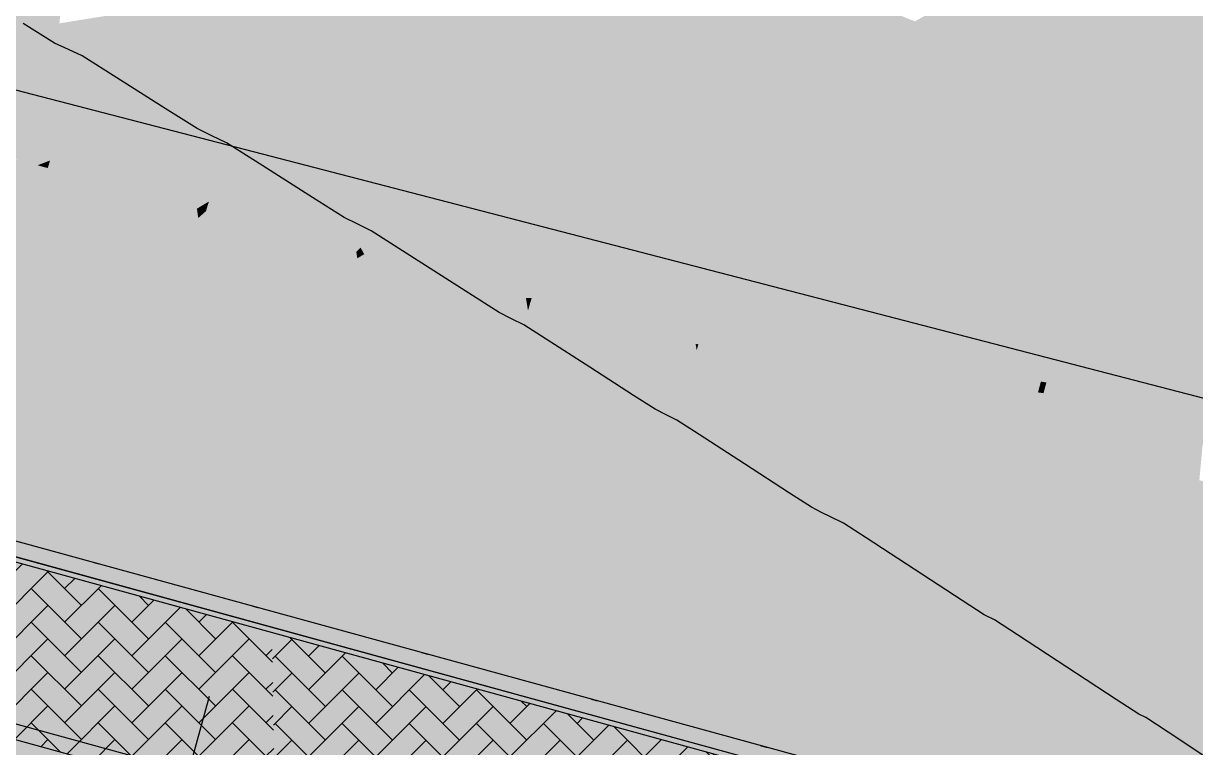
# Model space of a CAD drawing. Header units: millimetres. Extents: x 340454 to 342791, y 6993867 to 6995092.
# Drawn here: x 340742.82 to 340750.35, y 6994453.34 to 6994457.99 of the extents above; entities that cross this region are included whole.
import ezdxf

# ---------------------------------------------------------------- set-up
doc = ezdxf.new("R2010")
doc.units = ezdxf.units.MM
doc.header["$LTSCALE"] = 10
doc.linetypes.add('DASHDOT', pattern=[25.4, 12.7, -6.35, 0, -6.35])
doc.layers.add('_1 TXT_Estaca', color=4, linetype='Continuous', lineweight=30)
for name, color, linetype in [('A-MODELAGEM', 7, 'Continuous'), ('Alinhamento', 7, 'Continuous'), ('ANGICO', 7, 'Continuous'), ('F-HZ-CORREDOR-FEAT', 2, 'Continuous'), ('Lotes', 7, 'Continuous'), ('T-HM-CURVA_INTERMEDIARIA', 45, 'Continuous'), ('TRAMA', 7, 'Continuous'), ('U-SC-SECAO_TIPO', 251, 'Continuous'), ('URB-Quadras', 3, 'Continuous')]:
    doc.layers.add(name, color=color, linetype=linetype)

msp = doc.modelspace()

# ---------------------------------------------------------------- hatches: boundary and pattern name
at = {"layer": 'ANGICO', "lineweight": 20, "transparency": 33554687}
h = msp.add_hatch(dxfattribs=at)
h.set_pattern_fill('DASH', color=253, scale=0.02, double=1)
h.set_pattern_definition([(0, (337861.49948, 6993610.78793), (0.0635, 0.0635), [0.0635, -0.0635])])
h.paths.add_polyline_path([(340716.6203, 6994460.5696), (340716.5096, 6994460.1852), (340755.0742, 6994449.5915), (340755.1741, 6994449.976)])
at = {"layer": 'TRAMA'}
h = msp.add_hatch(dxfattribs=at)
h.set_pattern_fill('AR-HBONE', color=253, scale=0.0015)
h.set_pattern_definition([(45, (340755.23036, 6994449.10018), (0, 0.21552615), [0.4572, -0.1524]), (135, (340755.33812, 6994449.20794), (2e-17, 0.21552615), [0.4572, -0.1524])])
h.paths.add_polyline_path([(340756.3296, 6994449.254), (340755.847, 6994449.3847), (340755.8457, 6994449.3797), (340754.4102, 6994449.7739), (340754.2778, 6994449.2917, 0.044622), (340755.9825, 6994447.9176)])
h.paths.add_polyline_path([(340716.6553, 6994459.6245), (340720.6048, 6994458.5397), (340720.6108, 6994458.5541), (340720.7985, 6994458.5612), (340720.7889, 6994458.4892), (340720.8948, 6994458.4601), (340720.9078, 6994458.4917), (340721.0493, 6994458.4739), (340721.0785, 6994458.4097), (340721.2063, 6994458.3746), (340721.2507, 6994458.4814), (340721.4384, 6994458.4885), (340721.4156, 6994458.3171), (340721.4964, 6994458.2949), (340721.5476, 6994458.419), (340721.6892, 6994458.4013), (340721.6922, 6994458.3945), (340721.8602, 6994458.4008), (340721.8337, 6994458.2022), (340721.9078, 6994458.1819), (340721.9694, 6994458.3313), (340722.111, 6994458.3136), (340722.2083, 6994458.0994), (340727.5233, 6994456.6396), (340727.5825, 6994456.7821), (340727.7702, 6994456.7892), (340727.7423, 6994456.5795), (340727.8136, 6994456.5599), (340727.8794, 6994456.7197), (340728.021, 6994456.7019), (340728.1242, 6994456.4746), (340728.1248, 6994456.4745), (340728.2223, 6994456.7094), (340728.41, 6994456.7165), (340728.3715, 6994456.4273), (340728.3399, 6994456.4154), (340728.5659, 6994456.3533), (340728.4543, 6994456.4893), (340728.5193, 6994456.647), (340728.6608, 6994456.6293), (340728.6639, 6994456.6225), (340728.8318, 6994456.6288), (340728.7933, 6994456.3396), (340728.7184, 6994456.3114), (340729.0176, 6994456.2293), (340728.8761, 6994456.4016), (340728.9411, 6994456.5593), (340729.0826, 6994456.5416), (340729.1841, 6994456.3181), (340729.09, 6994456.2094), (340754.2778, 6994449.2917), (340754.4102, 6994449.7739), (340716.7018, 6994460.1302), (340716.5096, 6994460.1853), (340716.3988, 6994459.8009), (340716.2109, 6994459.855), (340712.4722, 6994451.6724), (340712.5647, 6994451.6301), (340712.9269, 6994451.4645)])
h = msp.add_hatch(dxfattribs=at)
h.set_pattern_fill('MUDST', color=253, scale=0.8)
h.set_pattern_definition([(0, (340635.80378, 6994418.6693), (0.4, 0.2), [0.2, -0.2, 0, -0.2, 0, -0.2])])
edge = h.paths.add_edge_path()
edge.add_arc((340775.0185, 6994431.6768), 64.7097, 154.412233, 158.620376)
edge.add_line((340714.7618, 6994455.2664), (340748.2707, 6994448.0859))
edge.add_line((340748.2707, 6994448.0859), (340771.8655, 6994443.6619))
edge.add_arc((340774.748, 6994446.1866), 3.8318, 208.00531, 221.21397, ccw=False)
edge.add_arc((340767.319, 6994441.4674), 4.9895, 35.81786, 101.46147)
edge.add_arc((340762.8138, 6994458.1365), 12.2919, 226.01774, 286.61018, ccw=False)
edge.add_line((340754.2778, 6994449.2917), (340716.6553, 6994459.6245))
h = msp.add_hatch(dxfattribs=at)
h.set_pattern_fill('AR-HBONE', color=253, scale=0.0015)
h.set_pattern_definition([(45, (337861.49948, 6993610.78793), (0, 0.215526147), [0.4572, -0.1524]), (135, (337861.60724, 6993610.8957), (2e-17, 0.215526147), [0.4572, -0.1524])])
h.paths.add_polyline_path([(340731.0148, 6994457.7548), (340730.9992, 6994456.6183), (340744.4329, 6994452.9289), (340744.4158, 6994454.0743)])
h = msp.add_hatch(dxfattribs=at)
h.set_pattern_fill('AR-HBONE', color=253, scale=0.0015)
h.set_pattern_definition([(45, (340754.13416, 6994449.61182), (0, 0.2155261), [0.4572, -0.1524]), (135, (340754.24192, 6994449.71958), (2e-17, 0.2155261), [0.4572, -0.1524])])
h.paths.add_polyline_path([(340756.902, 6994455.0373), (340755.9122, 6994455.5893), (340754.7803, 6994451.2278), (340744.4158, 6994454.0743), (340744.4329, 6994452.9289), (340755.1748, 6994449.9787), (340755.2739, 6994450.3605), (340755.6611, 6994450.2599)])

# ---------------------------------------------------------------- linework, layer by layer
at = {"lineweight": 20}
msp.add_lwpolyline([(340722.6258, 6994477.3139, -0.021462), (340715.5969, 6994465.5717, -0.089425), (340715.3822, 6994462.0823), (340754.7892, 6994451.2595), (340758.9926, 6994467.4562), (340722.6258, 6994477.3139, -0.022322)], format="xyb", close=True, dxfattribs=at)
at = {"layer": '_1 TXT_Estaca', "color": 7, "linetype": 'Continuous', "lineweight": 30}
msp.add_line((340743.7493, 6994452.7018), (340744.0141, 6994453.6661), dxfattribs=at)
at = {"layer": 'A-MODELAGEM', "color": 161, "linetype": 'Continuous', "lineweight": -3}
for points in [[(340746.985, 6994458.626), (340746.1908, 6994456.5931), (340747.5169, 6994458.4132)], [(340746.985, 6994458.626), (340746.6939, 6994458.3236), (340746.1908, 6994456.5931)], [(340749.3548, 6994458.4899), (340749.2329, 6994458.133), (340749.9699, 6994457.9713)], [(340750.0983, 6994458.4472), (340749.3548, 6994458.4899), (340749.9699, 6994457.9713)], [(340750.0983, 6994458.4472), (340749.9699, 6994457.9713), (340749.9985, 6994457.965)], [(340750.1268, 6994458.4456), (340750.0983, 6994458.4472), (340749.9985, 6994457.965)], [(340747.5169, 6994458.4132), (340746.1908, 6994456.5931), (340747.0317, 6994456.2142)], [(340747.5169, 6994458.4132), (340747.0317, 6994456.2142), (340747.1977, 6994456.2124)], [(340747.7944, 6994458.3021), (340747.5169, 6994458.4132), (340747.1977, 6994456.2124)], [(340750.1268, 6994458.4456), (340749.9985, 6994457.965), (340750.3035, 6994457.8982)], [(340750.4793, 6994458.4254), (340750.1268, 6994458.4456), (340750.3035, 6994457.8982)], [(340750.4793, 6994458.4254), (340750.3035, 6994457.8982), (340751.0368, 6994457.7373)], [(340746.6939, 6994458.3236), (340746.6473, 6994458.2752), (340746.1908, 6994456.5931)], [(340747.7944, 6994458.3021), (340747.1977, 6994456.2124), (340747.2348, 6994456.212)], [(340747.7944, 6994458.3021), (340747.2348, 6994456.212), (340747.8226, 6994458.2908)], [(340743.0771, 6994458.236), (340742.2115, 6994458.1496), (340743.0157, 6994457.983)], [(340743.0771, 6994458.236), (340743.0157, 6994457.983), (340743.0507, 6994457.9887)], [(340746.3598, 6994458.2515), (340745.3488, 6994457.6459), (340746.2775, 6994457.8911)], [(340746.3598, 6994458.2515), (340745.4695, 6994458.0499), (340745.3488, 6994457.6459)], [(340746.6473, 6994458.2752), (340746.0455, 6994456.2251), (340746.1908, 6994456.5931)], [(340746.6473, 6994458.2752), (340746.2775, 6994457.8911), (340746.0455, 6994456.2251)], [(340746.6473, 6994458.2752), (340746.3598, 6994458.2515), (340746.2775, 6994457.8911)], [(340747.8226, 6994458.2908), (340747.2348, 6994456.212), (340748.1617, 6994456.2021)], [(340747.8226, 6994458.2908), (340748.1617, 6994456.2021), (340748.545, 6994458.0017)], [(340743.0157, 6994457.983), (340742.2115, 6994458.1496), (340742.1148, 6994457.8371)], [(340744.1386, 6994458.1649), (340743.2711, 6994458.0244), (340744.0754, 6994457.901)], [(340744.1386, 6994458.1649), (340744.0754, 6994457.901), (340744.3149, 6994457.9607)], [(340744.3896, 6994458.2056), (340744.1386, 6994458.1649), (340744.3149, 6994457.9607)], [(340744.3896, 6994458.2056), (340744.3149, 6994457.9607), (340744.3509, 6994457.9697)], [(340745.2205, 6994458.1863), (340744.4239, 6994458.2111), (340744.3509, 6994457.9697)], [(340744.4239, 6994458.2111), (340744.3896, 6994458.2056), (340744.3509, 6994457.9697)], [(340745.2205, 6994458.1863), (340744.3509, 6994457.9697), (340745.1606, 6994457.9325)], [(340745.2205, 6994458.1863), (340745.1606, 6994457.9325), (340745.4332, 6994458.0361)], [(340748.9022, 6994458.2055), (340748.545, 6994458.0017), (340748.8156, 6994457.8934)], [(340748.9022, 6994458.2055), (340748.8156, 6994457.8934), (340748.9312, 6994458.1992)], [(340748.9312, 6994458.1992), (340748.8156, 6994457.8934), (340748.844, 6994457.8821)], [(340748.9312, 6994458.1992), (340748.844, 6994457.8821), (340749.1107, 6994457.7753)], [(340749.2329, 6994458.133), (340748.9312, 6994458.1992), (340749.1107, 6994457.7753)], [(340749.2329, 6994458.133), (340749.1107, 6994457.7753), (340749.9699, 6994457.9713)], [(340743.2711, 6994458.0244), (340743.0507, 6994457.9887), (340743.1639, 6994457.6739)], [(340744.0754, 6994457.901), (340743.2711, 6994458.0244), (340743.1639, 6994457.6739)], [(340745.4332, 6994458.0361), (340745.1606, 6994457.9325), (340745.3083, 6994457.6217)], [(340745.4332, 6994458.0361), (340745.3083, 6994457.6217), (340745.3488, 6994457.6459)], [(340745.4695, 6994458.0499), (340745.4332, 6994458.0361), (340745.3488, 6994457.6459)], [(340748.545, 6994458.0017), (340748.1617, 6994456.2021), (340748.3455, 6994456.2001)], [(340748.8156, 6994457.8934), (340748.545, 6994458.0017), (340748.3455, 6994456.2001)], [(340743.0157, 6994457.983), (340742.1148, 6994457.8371), (340742.9262, 6994457.6147)], [(340743.0157, 6994457.983), (340742.9262, 6994457.6147), (340742.9631, 6994457.6239)], [(340743.0507, 6994457.9887), (340742.9631, 6994457.6239), (340743.1639, 6994457.6739)], [(340743.0507, 6994457.9887), (340743.0157, 6994457.983), (340742.9631, 6994457.6239)], [(340744.3149, 6994457.9607), (340744.0754, 6994457.901), (340744.1943, 6994457.5651)], [(340744.3149, 6994457.9607), (340744.1943, 6994457.5651), (340744.2331, 6994457.5799)], [(340745.1606, 6994457.9325), (340744.3509, 6994457.9697), (340744.2331, 6994457.5799)], [(340744.3509, 6994457.9697), (340744.3149, 6994457.9607), (340744.2331, 6994457.5799)], [(340745.1606, 6994457.9325), (340744.2331, 6994457.5799), (340745.0509, 6994457.4675)], [(340745.1606, 6994457.9325), (340745.0509, 6994457.4675), (340745.3083, 6994457.6217)], [(340749.9699, 6994457.9713), (340749.1107, 6994457.7753), (340749.8385, 6994457.4841)], [(340749.9699, 6994457.9713), (340749.8385, 6994457.4841), (340749.9985, 6994457.965)], [(340749.9985, 6994457.965), (340749.8385, 6994457.4841), (340749.8671, 6994457.4726)], [(340750.3035, 6994457.8982), (340749.9985, 6994457.965), (340749.8671, 6994457.4726)], [(340744.0754, 6994457.901), (340743.1639, 6994457.6739), (340743.9751, 6994457.4818)], [(340744.0754, 6994457.901), (340743.9751, 6994457.4818), (340744.1943, 6994457.5651)], [(340746.2775, 6994457.8911), (340745.0371, 6994456.6027), (340745.9057, 6994456.2629)], [(340746.2775, 6994457.8911), (340745.3488, 6994457.6459), (340745.0371, 6994456.6027)], [(340746.2775, 6994457.8911), (340745.9057, 6994456.2629), (340746.0455, 6994456.2251)], [(340748.8156, 6994457.8934), (340748.3455, 6994456.2001), (340748.3817, 6994456.1998)], [(340748.8156, 6994457.8934), (340748.3817, 6994456.1998), (340748.844, 6994457.8821)], [(340748.844, 6994457.8821), (340748.3817, 6994456.1998), (340748.5719, 6994456.1977)], [(340749.1107, 6994457.7753), (340748.844, 6994457.8821), (340748.5719, 6994456.1977)], [(340750.3035, 6994457.8982), (340749.8671, 6994457.4726), (340750.127, 6994457.3687)], [(340750.3035, 6994457.8982), (340750.127, 6994457.3687), (340751.0368, 6994457.7373)], [(340742.1148, 6994457.8371), (340741.9725, 6994457.377), (340742.9262, 6994457.6147)], [(340749.1107, 6994457.7753), (340748.5719, 6994456.1977), (340749.4889, 6994456.1879)], [(340749.1107, 6994457.7753), (340749.4889, 6994456.1879), (340749.8385, 6994457.4841)], [(340751.0368, 6994457.7373), (340750.127, 6994457.3687), (340750.8631, 6994457.0741)], [(340742.9631, 6994457.6239), (340742.8366, 6994457.0971), (340742.9907, 6994457.1076)], [(340742.9631, 6994457.6239), (340742.9262, 6994457.6147), (340742.8366, 6994457.0971)], [(340743.1639, 6994457.6739), (340742.9631, 6994457.6239), (340742.9907, 6994457.1076)], [(340743.1639, 6994457.6739), (340742.9907, 6994457.1076), (340743.9751, 6994457.4818)], [(340745.3083, 6994457.6217), (340744.9847, 6994456.5482), (340745.0371, 6994456.6027)], [(340745.3083, 6994457.6217), (340745.0509, 6994457.4675), (340744.9847, 6994456.5482)], [(340745.3488, 6994457.6459), (340745.3083, 6994457.6217), (340745.0371, 6994456.6027)], [(340742.9262, 6994457.6147), (340741.9725, 6994457.377), (340742.8028, 6994457.1063)], [(340742.9262, 6994457.6147), (340742.8028, 6994457.1063), (340742.8366, 6994457.0971)], [(340744.1943, 6994457.5651), (340743.9664, 6994456.8179), (340744.0108, 6994456.8445)], [(340744.1943, 6994457.5651), (340743.9751, 6994457.4818), (340743.9664, 6994456.8179)], [(340745.0509, 6994457.4675), (340744.2331, 6994457.5799), (340744.0108, 6994456.8445)], [(340744.2331, 6994457.5799), (340744.1943, 6994457.5651), (340744.0108, 6994456.8445)], [(340743.9751, 6994457.4818), (340742.9907, 6994457.1076), (340743.819, 6994456.8297)], [(340743.9751, 6994457.4818), (340743.819, 6994456.8297), (340743.9664, 6994456.8179)], [(340749.8385, 6994457.4841), (340749.4889, 6994456.1879), (340749.5241, 6994456.1875)], [(340749.8385, 6994457.4841), (340749.5241, 6994456.1875), (340749.8671, 6994457.4726)], [(340749.8671, 6994457.4726), (340749.5241, 6994456.1875), (340749.7325, 6994456.1853)], [(340750.127, 6994457.3687), (340749.8671, 6994457.4726), (340749.7325, 6994456.1853)], [(340745.0509, 6994457.4675), (340744.0108, 6994456.8445), (340744.8351, 6994456.553)], [(340745.0509, 6994457.4675), (340744.8351, 6994456.553), (340744.9847, 6994456.5482)], [(340741.8868, 6994457.3557), (340742.2578, 6994454.7013), (340742.9103, 6994457.077)], [(340750.127, 6994457.3687), (340749.7325, 6994456.1853), (340750.628, 6994456.1757)], [(340750.127, 6994457.3687), (340750.628, 6994456.1757), (340750.8631, 6994457.0741)], [(340742.2448, 6994454.8084), (340742.8366, 6994457.0971), (340742.8028, 6994457.1063)], [(340742.2448, 6994454.8084), (340742.2843, 6994454.7976), (340742.8366, 6994457.0971)], [(340742.2843, 6994454.7976), (340742.9103, 6994457.077), (340742.8366, 6994457.0971)], [(340742.9907, 6994457.1076), (340742.8366, 6994457.0971), (340742.9103, 6994457.077)], [(340742.9907, 6994457.1076), (340742.9103, 6994457.077), (340742.9759, 6994457.0592)], [(340742.9907, 6994457.1076), (340742.9759, 6994457.0592), (340743.819, 6994456.8297)], [(340742.9103, 6994457.077), (340742.2578, 6994454.7013), (340743.2371, 6994454.733)], [(340742.2843, 6994454.7976), (340742.9325, 6994456.9174), (340742.9103, 6994457.077)], [(340742.9103, 6994457.077), (340743.2371, 6994454.733), (340743.4182, 6994454.921)], [(340742.9103, 6994457.077), (340743.4182, 6994454.921), (340743.9338, 6994456.7984)], [(340742.9325, 6994456.9174), (340742.9759, 6994457.0592), (340742.9103, 6994457.077)], [(340742.9325, 6994456.9174), (340743.819, 6994456.8297), (340742.9759, 6994457.0592)], [(340742.2843, 6994454.7976), (340743.2657, 6994454.528), (340742.9325, 6994456.9174)], [(340743.2657, 6994454.528), (340743.819, 6994456.8297), (340742.9325, 6994456.9174)], [(340743.2657, 6994454.528), (340743.2679, 6994454.5274), (340743.819, 6994456.8297)], [(340743.2679, 6994454.5274), (340743.6923, 6994455.919), (340743.819, 6994456.8297)], [(340743.9338, 6994456.7984), (340743.4182, 6994454.921), (340744.0968, 6994455.626)], [(340743.6923, 6994455.919), (340743.9338, 6994456.7984), (340743.819, 6994456.8297)], [(340743.6923, 6994455.919), (340743.9421, 6994456.7383), (340743.9338, 6994456.7984)], [(340743.9664, 6994456.8179), (340743.819, 6994456.8297), (340743.9338, 6994456.7984)], [(340743.9664, 6994456.8179), (340743.9338, 6994456.7984), (340743.9584, 6994456.7917)], [(340743.9338, 6994456.7984), (340744.0968, 6994455.626), (340744.9573, 6994456.5198)], [(340743.9421, 6994456.7383), (340743.9584, 6994456.7917), (340743.9338, 6994456.7984)], [(340743.9421, 6994456.7383), (340743.9921, 6994456.7825), (340743.9584, 6994456.7917)], [(340743.9664, 6994456.8179), (340743.9584, 6994456.7917), (340743.9921, 6994456.7825)], [(340744.0108, 6994456.8445), (340743.9664, 6994456.8179), (340743.9921, 6994456.7825)], [(340744.0108, 6994456.8445), (340743.9921, 6994456.7825), (340744.8351, 6994456.553)], [(340743.6923, 6994455.919), (340743.9537, 6994456.6555), (340743.9421, 6994456.7383)], [(340743.9537, 6994456.6555), (340743.9921, 6994456.7825), (340743.9421, 6994456.7383)], [(340743.9537, 6994456.6555), (340744.8351, 6994456.553), (340743.9921, 6994456.7825)], [(340743.3071, 6994454.5166), (340744.2886, 6994454.2471), (340743.9537, 6994456.6555)], [(340743.3071, 6994454.5166), (340743.9537, 6994456.6555), (340743.6923, 6994455.919)], [(340744.2886, 6994454.2471), (340744.8351, 6994456.553), (340743.9537, 6994456.6555)], [(340745.0371, 6994456.6027), (340744.9847, 6994456.5482), (340745.0082, 6994456.506)], [(340745.0371, 6994456.6027), (340745.0082, 6994456.506), (340745.9057, 6994456.2629)], [(340746.1908, 6994456.5931), (340746.0455, 6994456.2251), (340746.0468, 6994456.2247)], [(340746.1908, 6994456.5931), (340746.0468, 6994456.2247), (340746.0835, 6994456.2243)], [(340746.1908, 6994456.5931), (340746.0835, 6994456.2243), (340747.0317, 6994456.2142)], [(340744.9573, 6994456.5198), (340744.0968, 6994455.626), (340744.3036, 6994454.1395)], [(340744.2886, 6994454.2471), (340744.2909, 6994454.2465), (340744.8351, 6994456.553)], [(340744.2909, 6994454.2465), (340744.7642, 6994455.8167), (340744.8351, 6994456.553)], [(340744.9573, 6994456.5198), (340744.3036, 6994454.1395), (340745.392, 6994453.8405)], [(340744.7642, 6994455.8167), (340744.9573, 6994456.5198), (340744.8351, 6994456.553)], [(340744.7642, 6994455.8167), (340744.9639, 6994456.4792), (340744.9573, 6994456.5198)], [(340744.9847, 6994456.5482), (340744.8351, 6994456.553), (340744.9573, 6994456.5198)], [(340744.9847, 6994456.5482), (340744.9573, 6994456.5198), (340744.9747, 6994456.515)], [(340744.9573, 6994456.5198), (340745.392, 6994453.8405), (340746.0468, 6994456.2247)], [(340744.9639, 6994456.4792), (340744.9747, 6994456.515), (340744.9573, 6994456.5198)], [(340744.9639, 6994456.4792), (340745.0082, 6994456.506), (340744.9747, 6994456.515)], [(340744.9767, 6994456.4003), (340745.0082, 6994456.506), (340744.9639, 6994456.4792)], [(340744.9847, 6994456.5482), (340744.9747, 6994456.515), (340745.0082, 6994456.506)], [(340744.9767, 6994456.4003), (340745.9057, 6994456.2629), (340745.0082, 6994456.506)], [(340744.7642, 6994455.8167), (340744.9767, 6994456.4003), (340744.9639, 6994456.4792)], [(340744.33, 6994454.2357), (340745.3745, 6994453.9489), (340744.9767, 6994456.4003)], [(340744.33, 6994454.2357), (340744.9767, 6994456.4003), (340744.7642, 6994455.8167)], [(340745.3745, 6994453.9489), (340745.9057, 6994456.2629), (340744.9767, 6994456.4003)], [(340745.3745, 6994453.9489), (340745.377, 6994453.9482), (340745.9057, 6994456.2629)], [(340745.377, 6994453.9482), (340746.0455, 6994456.2251), (340745.9057, 6994456.2629)], [(340745.377, 6994453.9482), (340745.4185, 6994453.9368), (340746.0455, 6994456.2251)], [(340746.0468, 6994456.2247), (340745.392, 6994453.8405), (340746.4805, 6994453.5416)], [(340745.4185, 6994453.9368), (340746.0468, 6994456.2247), (340746.0455, 6994456.2251)], [(340745.4185, 6994453.9368), (340746.06, 6994456.1433), (340746.0468, 6994456.2247)], [(340746.0468, 6994456.2247), (340746.4805, 6994453.5416), (340747.1364, 6994455.9297)], [(340746.0835, 6994456.2243), (340746.0468, 6994456.2247), (340746.082, 6994456.219)], [(340746.082, 6994456.219), (340746.0468, 6994456.2247), (340746.081, 6994456.2155)], [(340746.06, 6994456.1433), (340746.081, 6994456.2155), (340746.0468, 6994456.2247)], [(340746.06, 6994456.1433), (340746.9783, 6994455.9725), (340746.081, 6994456.2155)], [(340746.082, 6994456.219), (340746.081, 6994456.2155), (340746.9783, 6994455.9725)], [(340746.9998, 6994456.0698), (340746.0835, 6994456.2243), (340746.082, 6994456.219)], [(340746.9998, 6994456.0698), (340746.082, 6994456.219), (340746.9783, 6994455.9725)], [(340747.0317, 6994456.2142), (340746.0835, 6994456.2243), (340746.9998, 6994456.0698)], [(340747.0317, 6994456.2142), (340746.9998, 6994456.0698), (340747.15, 6994456.0454)], [(340747.1977, 6994456.2124), (340747.0317, 6994456.2142), (340747.15, 6994456.0454)], [(340747.1977, 6994456.2124), (340747.15, 6994456.0454), (340747.1861, 6994456.0395)], [(340747.2348, 6994456.212), (340747.1977, 6994456.2124), (340747.1861, 6994456.0395)], [(340747.2348, 6994456.212), (340747.1861, 6994456.0395), (340748.0956, 6994455.8916)], [(340748.1617, 6994456.2021), (340747.2348, 6994456.212), (340748.0956, 6994455.8916)], [(340748.1617, 6994456.2021), (340748.0956, 6994455.8916), (340748.2528, 6994455.8661)], [(340748.3455, 6994456.2001), (340748.1617, 6994456.2021), (340748.2528, 6994455.8661)], [(340748.3455, 6994456.2001), (340748.2528, 6994455.8661), (340748.2884, 6994455.8603)], [(340748.3817, 6994456.1998), (340748.3455, 6994456.2001), (340748.2884, 6994455.8603)], [(340748.3817, 6994456.1998), (340748.2884, 6994455.8603), (340748.4478, 6994455.8344)], [(340748.5719, 6994456.1977), (340748.3817, 6994456.1998), (340748.4478, 6994455.8344)], [(340748.5719, 6994456.1977), (340748.4478, 6994455.8344), (340749.3539, 6994455.6871)], [(340749.4889, 6994456.1879), (340748.5719, 6994456.1977), (340749.3539, 6994455.6871)], [(340745.4185, 6994453.9368), (340746.463, 6994453.6499), (340746.06, 6994456.1433)], [(340746.463, 6994453.6499), (340746.9783, 6994455.9725), (340746.06, 6994456.1433)], [(340749.4889, 6994456.1879), (340749.3539, 6994455.6871), (340749.389, 6994455.6814)], [(340749.5241, 6994456.1875), (340749.4889, 6994456.1879), (340749.389, 6994455.6814)], [(340749.5241, 6994456.1875), (340749.389, 6994455.6814), (340749.5554, 6994455.6543)], [(340749.7325, 6994456.1853), (340749.5241, 6994456.1875), (340749.5554, 6994455.6543)], [(340749.7325, 6994456.1853), (340749.5554, 6994455.6543), (340750.4532, 6994455.5083)], [(340750.628, 6994456.1757), (340749.7325, 6994456.1853), (340750.4532, 6994455.5083)], [(340746.9998, 6994456.0698), (340746.9783, 6994455.9725), (340747.1183, 6994455.9346)], [(340747.15, 6994456.0454), (340746.9998, 6994456.0698), (340747.1183, 6994455.9346)], [(340747.15, 6994456.0454), (340747.1183, 6994455.9346), (340747.1364, 6994455.9297)], [(340747.15, 6994456.0454), (340747.1364, 6994455.9297), (340747.1543, 6994455.9271)], [(340747.1861, 6994456.0395), (340747.15, 6994456.0454), (340747.1543, 6994455.9271)], [(340747.1861, 6994456.0395), (340747.1543, 6994455.9271), (340748.0753, 6994455.7965)], [(340748.0956, 6994455.8916), (340747.1861, 6994456.0395), (340748.0753, 6994455.7965)], [(340746.463, 6994453.6499), (340746.4657, 6994453.6492), (340746.9783, 6994455.9725)], [(340746.4657, 6994453.6492), (340747.1183, 6994455.9346), (340746.9783, 6994455.9725)], [(340743.2679, 6994454.5274), (340743.3071, 6994454.5166), (340743.6923, 6994455.919)], [(340746.4657, 6994453.6492), (340746.5069, 6994453.6378), (340747.1183, 6994455.9346)], [(340747.1364, 6994455.9297), (340746.4805, 6994453.5416), (340747.569, 6994453.2427)], [(340746.5069, 6994453.6378), (340747.1364, 6994455.9297), (340747.1183, 6994455.9346)], [(340746.5069, 6994453.6378), (340747.1431, 6994455.8877), (340747.1364, 6994455.9297)], [(340746.5069, 6994453.6378), (340747.5515, 6994453.351), (340747.1431, 6994455.8877)], [(340747.1364, 6994455.9297), (340747.569, 6994453.2427), (340748.2259, 6994455.6346)], [(340747.1543, 6994455.9271), (340747.1364, 6994455.9297), (340747.1537, 6994455.925)], [(340747.1431, 6994455.8877), (340747.1537, 6994455.925), (340747.1364, 6994455.9297)], [(340747.1431, 6994455.8877), (340748.0509, 6994455.682), (340747.1537, 6994455.925)], [(340747.5515, 6994453.351), (340748.0509, 6994455.682), (340747.1431, 6994455.8877)], [(340747.1543, 6994455.9271), (340747.1537, 6994455.925), (340748.0509, 6994455.682)], [(340748.0753, 6994455.7965), (340747.1543, 6994455.9271), (340748.0509, 6994455.682)], [(340748.0956, 6994455.8916), (340748.0753, 6994455.7965), (340748.2275, 6994455.7749)], [(340748.2528, 6994455.8661), (340748.0956, 6994455.8916), (340748.2275, 6994455.7749)], [(340744.2909, 6994454.2465), (340744.33, 6994454.2357), (340744.7642, 6994455.8167)], [(340748.2528, 6994455.8661), (340748.2275, 6994455.7749), (340748.2635, 6994455.7698)], [(340748.2884, 6994455.8603), (340748.2528, 6994455.8661), (340748.2635, 6994455.7698)], [(340748.2884, 6994455.8603), (340748.2635, 6994455.7698), (340748.4182, 6994455.7479)], [(340748.4478, 6994455.8344), (340748.2884, 6994455.8603), (340748.4182, 6994455.7479)], [(340748.4478, 6994455.8344), (340748.4182, 6994455.7479), (340749.3352, 6994455.6178)], [(340749.3539, 6994455.6871), (340748.4478, 6994455.8344), (340749.3352, 6994455.6178)], [(340748.0753, 6994455.7965), (340748.0509, 6994455.682), (340748.1912, 6994455.644)], [(340748.2275, 6994455.7749), (340748.0753, 6994455.7965), (340748.1912, 6994455.644)], [(340748.2275, 6994455.7749), (340748.1912, 6994455.644), (340748.2259, 6994455.6346)], [(340748.2275, 6994455.7749), (340748.2259, 6994455.6346), (340748.2263, 6994455.6346)], [(340748.2635, 6994455.7698), (340748.2275, 6994455.7749), (340748.2263, 6994455.6346)], [(340748.2635, 6994455.7698), (340748.2263, 6994455.6346), (340748.3739, 6994455.6182)], [(340748.4182, 6994455.7479), (340748.2635, 6994455.7698), (340748.3739, 6994455.6182)], [(340748.4182, 6994455.7479), (340748.3739, 6994455.6182), (340749.3073, 6994455.5144)], [(340749.3352, 6994455.6178), (340748.4182, 6994455.7479), (340749.3073, 6994455.5144)], [(340747.5515, 6994453.351), (340747.5544, 6994453.3502), (340748.0509, 6994455.682)], [(340747.5544, 6994453.3502), (340748.1912, 6994455.644), (340748.0509, 6994455.682)], [(340749.3539, 6994455.6871), (340749.3352, 6994455.6178), (340749.3707, 6994455.6128)], [(340749.389, 6994455.6814), (340749.3539, 6994455.6871), (340749.3707, 6994455.6128)], [(340749.389, 6994455.6814), (340749.3707, 6994455.6128), (340749.5339, 6994455.5896)], [(340749.5554, 6994455.6543), (340749.389, 6994455.6814), (340749.5339, 6994455.5896)], [(340744.0968, 6994455.626), (340743.4182, 6994454.921), (340744.3036, 6994454.1395)], [(340747.5544, 6994453.3502), (340747.5954, 6994453.3389), (340748.1912, 6994455.644)], [(340748.2259, 6994455.6346), (340747.569, 6994453.2427), (340748.6574, 6994452.9437)], [(340747.5954, 6994453.3389), (340748.2259, 6994455.6346), (340748.1912, 6994455.644)], [(340747.5954, 6994453.3389), (340748.2261, 6994455.6336), (340748.2259, 6994455.6346)], [(340747.5954, 6994453.3389), (340748.275, 6994455.3285), (340748.2261, 6994455.6336)], [(340748.2259, 6994455.6346), (340748.6574, 6994452.9437), (340749.3154, 6994455.3396)], [(340748.2261, 6994455.6336), (340748.2263, 6994455.6346), (340748.2259, 6994455.6346)], [(340748.3665, 6994455.5965), (340748.2263, 6994455.6346), (340748.2261, 6994455.6336)], [(340748.275, 6994455.3285), (340748.3665, 6994455.5965), (340748.2261, 6994455.6336)], [(340748.3739, 6994455.6182), (340748.2263, 6994455.6346), (340748.3665, 6994455.5965)], [(340748.275, 6994455.3285), (340749.2639, 6994455.3535), (340748.3665, 6994455.5965)], [(340748.3739, 6994455.6182), (340748.3665, 6994455.5965), (340749.2639, 6994455.3535)], [(340749.3073, 6994455.5144), (340748.3739, 6994455.6182), (340749.2639, 6994455.3535)], [(340749.3352, 6994455.6178), (340749.3073, 6994455.5144), (340749.3433, 6994455.5103)], [(340749.3707, 6994455.6128), (340749.3352, 6994455.6178), (340749.3433, 6994455.5103)], [(340749.3707, 6994455.6128), (340749.3433, 6994455.5103), (340749.5016, 6994455.4927)], [(340749.5339, 6994455.5896), (340749.3707, 6994455.6128), (340749.5016, 6994455.4927)], [(340749.5339, 6994455.5896), (340749.5016, 6994455.4927), (340750.4223, 6994455.3903)], [(340749.5554, 6994455.6543), (340749.5339, 6994455.5896), (340750.4408, 6994455.461)], [(340750.4408, 6994455.461), (340749.5339, 6994455.5896), (340750.4223, 6994455.3903)], [(340750.4532, 6994455.5083), (340749.5554, 6994455.6543), (340750.4408, 6994455.461)], [(340749.3073, 6994455.5144), (340749.2639, 6994455.3535), (340749.2989, 6994455.3441)], [(340749.3433, 6994455.5103), (340749.3073, 6994455.5144), (340749.2989, 6994455.3441)], [(340749.3433, 6994455.5103), (340749.2989, 6994455.3441), (340749.3154, 6994455.3396)], [(340749.3433, 6994455.5103), (340749.3154, 6994455.3396), (340749.4478, 6994455.3314)], [(340749.5016, 6994455.4927), (340749.3433, 6994455.5103), (340749.4478, 6994455.3314)], [(340749.5016, 6994455.4927), (340749.4478, 6994455.3314), (340750.3917, 6994455.2733)], [(340750.4223, 6994455.3903), (340749.5016, 6994455.4927), (340750.3917, 6994455.2733)], [(340747.5954, 6994453.3389), (340748.6401, 6994453.052), (340748.275, 6994455.3285)], [(340748.6401, 6994453.052), (340749.2639, 6994455.3535), (340748.275, 6994455.3285)], [(340748.6401, 6994453.052), (340748.643, 6994453.0512), (340749.2639, 6994455.3535)], [(340748.643, 6994453.0512), (340749.2989, 6994455.3441), (340749.2639, 6994455.3535)], [(340748.643, 6994453.0512), (340748.6839, 6994453.04), (340749.2989, 6994455.3441)], [(340749.3154, 6994455.3396), (340748.6574, 6994452.9437), (340749.7459, 6994452.6448)], [(340748.6839, 6994453.04), (340749.3154, 6994455.3396), (340749.2989, 6994455.3441)], [(340748.6839, 6994453.04), (340749.3592, 6994455.0656), (340749.3154, 6994455.3396)], [(340749.3154, 6994455.3396), (340749.7459, 6994452.6448), (340750.405, 6994455.0445)], [(340749.4478, 6994455.3314), (340749.3154, 6994455.3396), (340749.4393, 6994455.306)], [(340749.3592, 6994455.0656), (340749.4393, 6994455.306), (340749.3154, 6994455.3396)], [(340749.3592, 6994455.0656), (340750.3367, 6994455.063), (340749.4393, 6994455.306)], [(340749.4478, 6994455.3314), (340749.4393, 6994455.306), (340750.3367, 6994455.063)], [(340750.3917, 6994455.2733), (340749.4478, 6994455.3314), (340750.3367, 6994455.063)], [(340750.3917, 6994455.2733), (340750.3367, 6994455.063), (340750.3715, 6994455.0536)], [(340748.6839, 6994453.04), (340749.7286, 6994452.753), (340749.3592, 6994455.0656)], [(340749.7286, 6994452.753), (340750.3367, 6994455.063), (340749.3592, 6994455.0656)], [(340749.7286, 6994452.753), (340749.7317, 6994452.7522), (340750.3367, 6994455.063)], [(340749.7317, 6994452.7522), (340750.3715, 6994455.0536), (340750.3367, 6994455.063)], [(340749.7317, 6994452.7522), (340749.7723, 6994452.741), (340750.3715, 6994455.0536)], [(340750.405, 6994455.0445), (340749.7459, 6994452.6448), (340750.8344, 6994452.3458)], [(340749.7723, 6994452.741), (340750.405, 6994455.0445), (340750.3715, 6994455.0536)], [(340749.7723, 6994452.741), (340750.4433, 6994454.8039), (340750.405, 6994455.0445)], [(340743.4182, 6994454.921), (340743.2371, 6994454.733), (340743.2807, 6994454.4204)], [(340743.4182, 6994454.921), (340743.2807, 6994454.4204), (340744.3036, 6994454.1395)], [(340742.2829, 6994454.7927), (340743.2657, 6994454.528), (340742.2843, 6994454.7976)], [(340742.2829, 6994454.7927), (340743.2665, 6994454.5223), (340743.2657, 6994454.528)], [(340749.7723, 6994452.741), (340750.8172, 6994452.4541), (340750.4433, 6994454.8039)], [(340741.956, 6994453.4022), (340743.0082, 6994454.4952), (340742.2578, 6994454.7013)], [(340743.2371, 6994454.733), (340742.2578, 6994454.7013), (340743.0082, 6994454.4952)], [(340743.2371, 6994454.733), (340743.0082, 6994454.4952), (340743.2807, 6994454.4204)], [(340741.956, 6994453.4022), (340743.2807, 6994454.4204), (340743.0082, 6994454.4952)], [(340743.2665, 6994454.5223), (340743.2679, 6994454.5274), (340743.2657, 6994454.528)], [(340743.2665, 6994454.5223), (340743.3071, 6994454.5166), (340743.2679, 6994454.5274)], [(340743.3057, 6994454.5116), (340743.3071, 6994454.5166), (340743.2665, 6994454.5223)], [(340743.3057, 6994454.5116), (340744.2886, 6994454.2471), (340743.3071, 6994454.5166)], [(340744.2894, 6994454.2411), (340744.2886, 6994454.2471), (340743.3057, 6994454.5116)], [(340741.8048, 6994452.7517), (340743.2807, 6994454.4204), (340741.956, 6994453.4022)], [(340742.9029, 6994452.4501), (340743.2807, 6994454.4204), (340741.8048, 6994452.7517)], [(340742.9029, 6994452.4501), (340744.3036, 6994454.1395), (340743.2807, 6994454.4204)], [(340744.2894, 6994454.2411), (340744.2909, 6994454.2465), (340744.2886, 6994454.2471)], [(340744.2894, 6994454.2411), (340744.33, 6994454.2357), (340744.2909, 6994454.2465)], [(340744.3285, 6994454.2304), (340744.33, 6994454.2357), (340744.2894, 6994454.2411)], [(340744.3285, 6994454.2304), (340745.3745, 6994453.9489), (340744.33, 6994454.2357)], [(340744.3285, 6994454.2304), (340745.3755, 6994453.9425), (340745.3745, 6994453.9489)], [(340744.0009, 6994452.1485), (340744.3036, 6994454.1395), (340742.9029, 6994452.4501)], [(340744.0009, 6994452.1485), (340745.392, 6994453.8405), (340744.3036, 6994454.1395)], [(340745.3755, 6994453.9425), (340745.377, 6994453.9482), (340745.3745, 6994453.9489)], [(340745.3755, 6994453.9425), (340745.4185, 6994453.9368), (340745.377, 6994453.9482)], [(340745.4169, 6994453.9311), (340745.4185, 6994453.9368), (340745.3755, 6994453.9425)], [(340745.4169, 6994453.9311), (340746.463, 6994453.6499), (340745.4185, 6994453.9368)], [(340745.4169, 6994453.9311), (340746.4641, 6994453.6433), (340746.463, 6994453.6499)], [(340745.099, 6994451.847), (340745.392, 6994453.8405), (340744.0009, 6994452.1485)], [(340745.099, 6994451.847), (340746.4805, 6994453.5416), (340745.392, 6994453.8405)], [(340746.4641, 6994453.6433), (340746.4657, 6994453.6492), (340746.463, 6994453.6499)], [(340746.4641, 6994453.6433), (340746.5069, 6994453.6378), (340746.4657, 6994453.6492)], [(340746.5053, 6994453.6319), (340746.5069, 6994453.6378), (340746.4641, 6994453.6433)], [(340746.5053, 6994453.6319), (340747.5515, 6994453.351), (340746.5069, 6994453.6378)], [(340747.5527, 6994453.344), (340747.5515, 6994453.351), (340746.5053, 6994453.6319)], [(340746.197, 6994451.5454), (340746.4805, 6994453.5416), (340745.099, 6994451.847)], [(340746.197, 6994451.5454), (340747.569, 6994453.2427), (340746.4805, 6994453.5416)], [(340747.5527, 6994453.344), (340747.5544, 6994453.3502), (340747.5515, 6994453.351)], [(340747.5527, 6994453.344), (340747.5954, 6994453.3389), (340747.5544, 6994453.3502)], [(340747.5937, 6994453.3327), (340747.5954, 6994453.3389), (340747.5527, 6994453.344)], [(340747.5937, 6994453.3327), (340748.6401, 6994453.052), (340747.5954, 6994453.3389)]]:
    msp.add_solid(points, dxfattribs=at)
at = {"layer": 'Alinhamento', "color": 1, "linetype": 'Continuous', "lineweight": -3, "flags": 128}
msp.add_lwpolyline([(340695.667, 6994466.4257), (340716.0994, 6994460.8142), (340755.489, 6994449.9961), (340767.1039, 6994494.7307)], dxfattribs=at)
at = {"layer": 'F-HZ-CORREDOR-FEAT', "color": 2, "linetype": 'Continuous', "lineweight": -3}
for points in [[(340764.4039, 6994480.3496, 723.72), (340766.8922, 6994489.9332, 724.5), (340765.9399, 6994490.2447, 724.5), (340764.9876, 6994490.5562, 724.5), (340756.7035, 6994458.6356, 721.7628), (340754.7893, 6994451.2597, 721.1303), (340715.5581, 6994462.0342, 719.996), (340715.0514, 6994460.9264, 719.9019), (340714.6693, 6994460.0909, 719.831), (340714.149, 6994458.9532, 719.7272), (340710.749, 6994451.5191, 719.0487), (340711.7347, 6994451.2394, 719.049), (340712.6941, 6994450.9671, 719.049), (340716.6643, 6994459.6563, 719.83), (340754.2868, 6994449.3236, 720.6103), (340755.9916, 6994447.9496, 721)], [(340723.5182, 6994459.9515, 720.1589), (340754.7179, 6994451.3828, 721.0721), (340758.871, 6994467.3855, 722.4443), (340722.676, 6994477.1966, 721.8526)]]:
    msp.add_polyline3d(points, dxfattribs=at)
at = {"layer": 'Lotes', "color": 253}
for p, q in [((340754.7803, 6994451.2278), (340715.3732, 6994462.0506)), ((340755.5605, 6994449.8728), (340714.9446, 6994461.0276))]:
    msp.add_line(p, q, dxfattribs=at)
at = {"layer": 'Lotes'}
msp.add_lwpolyline([(340814.8297, 6994465.8967, -0.329637), (340815.1129, 6994477.7903), (340815.6276, 6994534.5473), (340837.6919, 6994554.8934, -0.019549), (340816.0881, 6994580.1396, -0.011155), (340804.4536, 6994595.5903), (340780.2367, 6994577.2322), (340785.5971, 6994569.9693), (340782.252, 6994557.0798), (340779.0084, 6994544.5814), (340775.4334, 6994530.806), (340771.774, 6994516.7056), (340768.9477, 6994505.8152), (340765.6816, 6994493.2304), (340762.688, 6994481.6953), (340758.9881, 6994467.4387), (340754.7892, 6994451.2595), (340715.3822, 6994462.0823, -0.041301), (340714.8638, 6994460.5161), (340710.7491, 6994451.5191), (340803.3137, 6994425.2493), (340814.8297, 6994465.8967, -0.329637)], format="xyb", close=True, dxfattribs=at)
at = {"layer": 'T-HM-CURVA_INTERMEDIARIA', "color": 45, "linetype": 'Continuous', "lineweight": -3, "elevation": 721, "flags": 128}
msp.add_lwpolyline([(340750.4834, 6994453.2281), (340750.1714, 6994453.434), (340750.0284, 6994453.5282), (340749.982, 6994453.5503), (340749.8369, 6994453.6454), (340749.5204, 6994453.8532), (340749.2032, 6994454.0613), (340749.0564, 6994454.1574), (340748.9905, 6994454.1886), (340748.8481, 6994454.2813), (340748.5402, 6994454.4824), (340748.2316, 6994454.6839), (340748.0869, 6994454.7779), (340748.0019, 6994454.818), (340747.9453, 6994454.8469), (340747.8804, 6994454.8813), (340747.7403, 6994454.9714), (340747.4509, 6994455.1586), (340747.1602, 6994455.3465), (340747.0162, 6994455.4388), (340746.9463, 6994455.4745), (340746.8763, 6994455.5102), (340746.7376, 6994455.5988), (340746.4576, 6994455.7791), (340746.1762, 6994455.9603), (340746.0332, 6994456.0512), (340745.9543, 6994456.0909), (340745.8754, 6994456.1306), (340745.6558, 6994456.2703), (340745.2774, 6994456.5131), (340745.0529, 6994456.6555), (340744.9662, 6994456.6984), (340744.8796, 6994456.7413), (340744.676, 6994456.87), (340744.3336, 6994457.0889), (340744.1245, 6994457.2206), (340744.0297, 6994457.2671), (340743.9348, 6994457.3136), (340743.7301, 6994457.442), (340743.3958, 6994457.6548), (340743.1963, 6994457.7799), (340743.1082, 6994457.8206), (340743.0201, 6994457.8613), (340742.8173, 6994457.988)], dxfattribs=at)
at = {"layer": 'U-SC-SECAO_TIPO', "color": 251, "linetype": 'DASHDOT', "lineweight": -3}
msp.add_lwpolyline([(340695.7743, 6994469.764), (340756.5261, 6994453.9904), (340779.6601, 6994447.9839)], dxfattribs=at)
at = {"layer": 'URB-Quadras', "color": 252, "lineweight": 0}
msp.add_lwpolyline([(340837.6919, 6994554.8934, -0.019549), (340816.0881, 6994580.1396, -0.011155), (340804.4536, 6994595.5903), (340780.2367, 6994577.2322), (340785.5971, 6994569.9693), (340782.252, 6994557.0798), (340779.0084, 6994544.5814), (340775.4334, 6994530.806), (340771.774, 6994516.7056), (340768.9477, 6994505.8152), (340765.6816, 6994493.2304), (340762.688, 6994481.6953), (340758.9881, 6994467.4387), (340754.7892, 6994451.2595), (340715.3822, 6994462.0823, -0.041301), (340714.8638, 6994460.5161), (340709.0659, 6994447.8388), (340802.2233, 6994421.4008), (340814.8147, 6994465.8437, -0.327026), (340815.1129, 6994477.7903), (340815.6276, 6994534.5473), (340837.6919, 6994554.8934, -0.019145)], format="xyb", close=True, dxfattribs=at)

doc.saveas('drawing.dxf')
